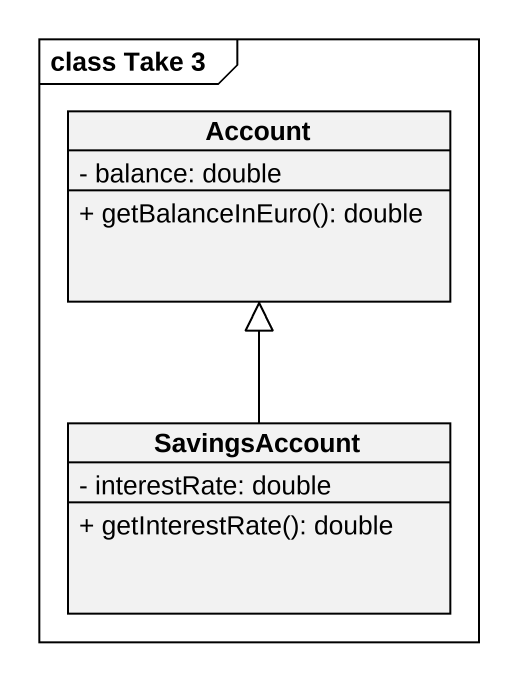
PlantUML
@startuml
mainframe class Take 3
hide circle
hide empty members
skinparam classAttributeIconSize 0
class Account {
  - balance: double
  + getBalanceInEuro(): double
}
class SavingsAccount {
  - interestRate: double
  + getInterestRate(): double
}
SavingsAccount -up-|> Account
@enduml
